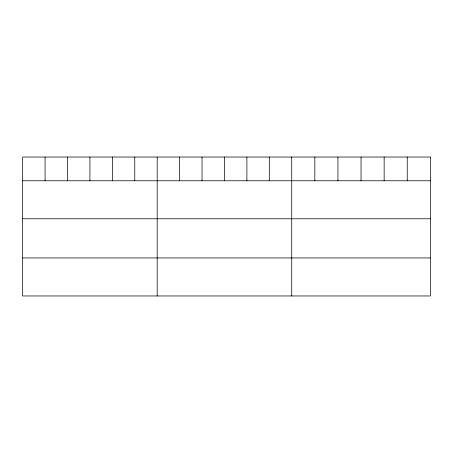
<?xml version="1.0" encoding="UTF-8"?>
<svg xmlns="http://www.w3.org/2000/svg" width="453" height="453" viewBox="0 0 453 453"><rect width="100%" height="100%" fill="white"/><g stroke="black" fill="none" stroke-linecap="round" stroke-linejoin="round"><path stroke-width="0.68" d="M22.65 180.77L430.35 180.77M22.65 218.782L430.35 218.782M22.65 257.95L430.35 257.95M407.247 157.038L407.247 180.77M384.144 157.038L384.144 180.77M361.041 157.038L361.041 180.77M337.938 157.038L337.938 180.77M314.835 157.038L314.835 180.77M291.732 157.038L291.732 295.962M269.309 157.038L269.309 180.77M246.885 157.038L246.885 180.77M224.462 157.038L224.462 180.77M202.038 157.038L202.038 180.77M179.614 157.038L179.614 180.77M157.191 157.038L157.191 295.962M134.768 157.038L134.768 180.77M112.344 157.038L112.344 180.77M89.921 157.038L89.921 180.77M67.497 157.038L67.497 180.77M45.074 157.038L45.074 180.77M430.35 157.038L22.65 157.038L22.65 295.962L430.35 295.962L430.35 157.038"/></g></svg>
